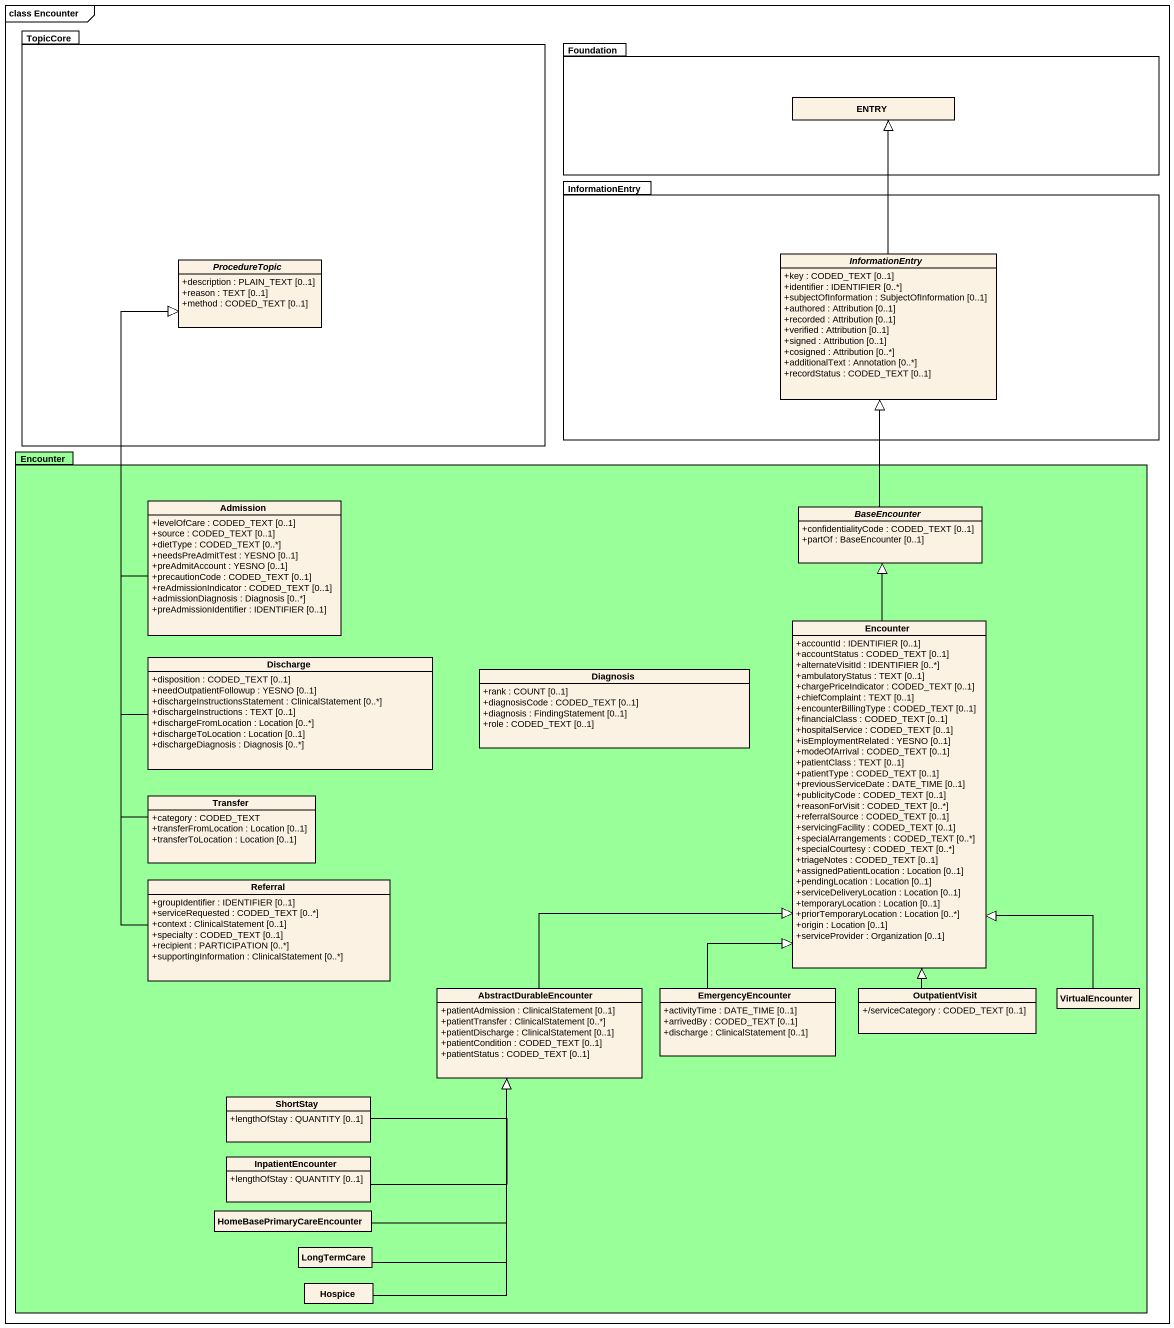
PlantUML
@startuml
mainframe class Encounter
hide circle
hide empty members
skinparam classAttributeIconSize 0
package TopicCore {
  abstract class ProcedureTopic {
    +description : PLAIN_TEXT [0..1]
    +reason : TEXT [0..1]
    +method : CODED_TEXT [0..1]
  }
}
package Foundation {
  class ENTRY
}
package InformationEntry {
  abstract class "InformationEntry" as InformationEntry_2 {
    +key : CODED_TEXT [0..1]
    +identifier : IDENTIFIER [0..*]
    +subjectOfInformation : SubjectOfInformation [0..1]
    +authored : Attribution [0..1]
    +recorded : Attribution [0..1]
    +verified : Attribution [0..1]
    +signed : Attribution [0..1]
    +cosigned : Attribution [0..*]
    +additionalText : Annotation [0..*]
    +recordStatus : CODED_TEXT [0..1]
  }
}
package Encounter #99FF99 {
  class Admission {
    +levelOfCare : CODED_TEXT [0..1]
    +source : CODED_TEXT [0..1]
    +dietType : CODED_TEXT [0..*]
    +needsPreAdmitTest : YESNO [0..1]
    +preAdmitAccount : YESNO [0..1]
    +precautionCode : CODED_TEXT [0..1]
    +reAdmissionIndicator : CODED_TEXT [0..1]
    +admissionDiagnosis : Diagnosis [0..*]
    +preAdmissionIdentifier : IDENTIFIER [0..1]
  }
  abstract class BaseEncounter {
    +confidentialityCode : CODED_TEXT [0..1]
    +partOf : BaseEncounter [0..1]
  }
  class "Encounter" as Encounter_2 {
    +accountId : IDENTIFIER [0..1]
    +accountStatus : CODED_TEXT [0..1]
    +alternateVisitId : IDENTIFIER [0..*]
    +ambulatoryStatus : TEXT [0..1]
    +chargePriceIndicator : CODED_TEXT [0..1]
    +chiefComplaint : TEXT [0..1]
    +encounterBillingType : CODED_TEXT [0..1]
    +financialClass : CODED_TEXT [0..1]
    +hospitalService : CODED_TEXT [0..1]
    +isEmploymentRelated : YESNO [0..1]
    +modeOfArrival : CODED_TEXT [0..1]
    +patientClass : TEXT [0..1]
    +patientType : CODED_TEXT [0..1]
    +previousServiceDate : DATE_TIME [0..1]
    +publicityCode : CODED_TEXT [0..1]
    +reasonForVisit : CODED_TEXT [0..*]
    +referralSource : CODED_TEXT [0..1]
    +servicingFacility : CODED_TEXT [0..1]
    +specialArrangements : CODED_TEXT [0..*]
    +specialCourtesy : CODED_TEXT [0..*]
    +triageNotes : CODED_TEXT [0..1]
    +assignedPatientLocation : Location [0..1]
    +pendingLocation : Location [0..1]
    +serviceDeliveryLocation : Location [0..1]
    +temporaryLocation : Location [0..1]
    +priorTemporaryLocation : Location [0..*]
    +origin : Location [0..1]
    +serviceProvider : Organization [0..1]
  }
  class Discharge {
    +disposition : CODED_TEXT [0..1]
    +needOutpatientFollowup : YESNO [0..1]
    +dischargeInstructionsStatement : ClinicalStatement [0..*]
    +dischargeInstructions : TEXT [0..1]
    +dischargeFromLocation : Location [0..*]
    +dischargeToLocation : Location [0..1]
    +dischargeDiagnosis : Diagnosis [0..*]
  }
  class Diagnosis {
    +rank : COUNT [0..1]
    +diagnosisCode : CODED_TEXT [0..1]
    +diagnosis : FindingStatement [0..1]
    +role : CODED_TEXT [0..1]
  }
  class Transfer {
    +category : CODED_TEXT
    +transferFromLocation : Location [0..1]
    +transferToLocation : Location [0..1]
  }
  class Referral {
    +groupIdentifier : IDENTIFIER [0..1]
    +serviceRequested : CODED_TEXT [0..*]
    +context : ClinicalStatement [0..1]
    +specialty : CODED_TEXT [0..1]
    +recipient : PARTICIPATION [0..*]
    +supportingInformation : ClinicalStatement [0..*]
  }
  class AbstractDurableEncounter {
    +patientAdmission : ClinicalStatement [0..1]
    +patientTransfer : ClinicalStatement [0..*]
    +patientDischarge : ClinicalStatement [0..1]
    +patientCondition : CODED_TEXT [0..1]
    +patientStatus : CODED_TEXT [0..1]
  }
  class EmergencyEncounter {
    +activityTime : DATE_TIME [0..1]
    +arrivedBy : CODED_TEXT [0..1]
    +discharge : ClinicalStatement [0..1]
  }
  class OutpatientVisit {
    +/serviceCategory : CODED_TEXT [0..1]
  }
  class VirtualEncounter
  class ShortStay {
    +lengthOfStay : QUANTITY [0..1]
  }
  class InpatientEncounter {
    +lengthOfStay : QUANTITY [0..1]
  }
  class HomeBasePrimaryCareEncounter
  class LongTermCare
  class Hospice
}
InformationEntry_2 -up-|> ENTRY
Admission -up-|> ProcedureTopic
BaseEncounter -up-|> InformationEntry_2
Encounter_2 -up-|> BaseEncounter
Discharge -up-|> ProcedureTopic
Transfer -up-|> ProcedureTopic
Referral -up-|> ProcedureTopic
AbstractDurableEncounter -up-|> Encounter_2
EmergencyEncounter -up-|> Encounter_2
OutpatientVisit -up-|> Encounter_2
VirtualEncounter -up-|> Encounter_2
ShortStay -right-|> AbstractDurableEncounter
InpatientEncounter -up-|> AbstractDurableEncounter
HomeBasePrimaryCareEncounter -up-|> AbstractDurableEncounter
LongTermCare -up-|> AbstractDurableEncounter
Hospice -up-|> AbstractDurableEncounter
@enduml
